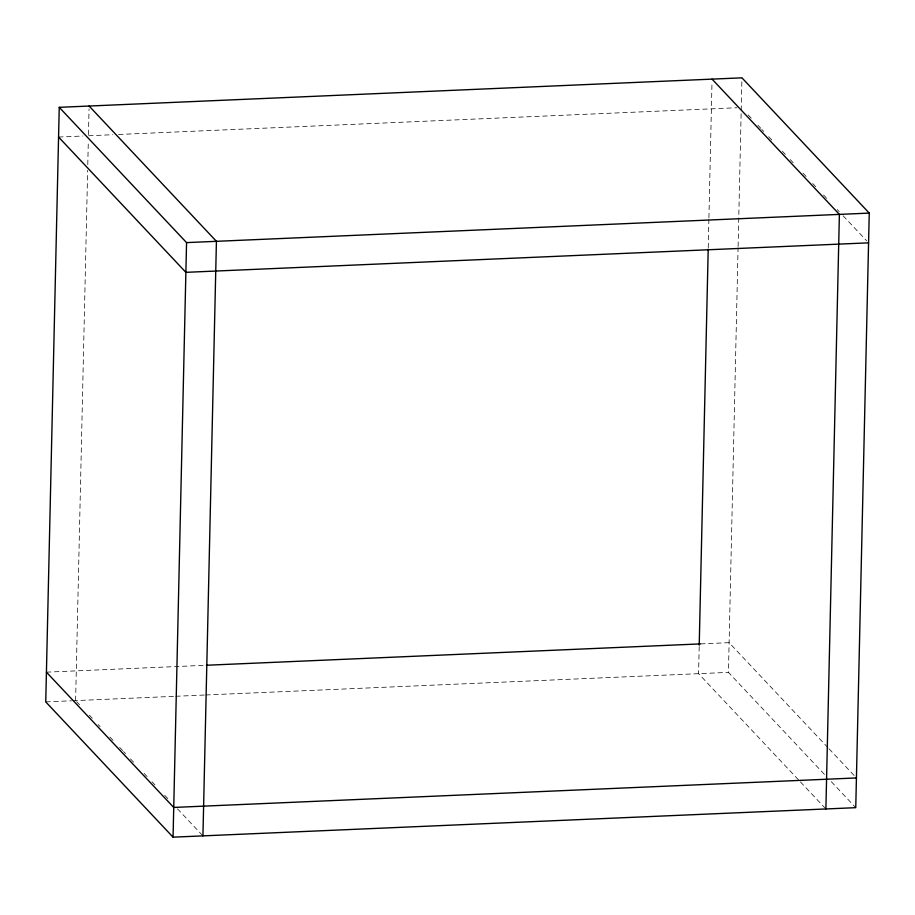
<?xml version="1.0" encoding="UTF-8"?>
<svg xmlns="http://www.w3.org/2000/svg" width="915" height="915" viewBox="0 0 915 915"><rect width="100%" height="100%" fill="white"/><g stroke="black" fill="none" stroke-linecap="round" stroke-linejoin="round"><path stroke-width="0.69" stroke-dasharray="4.58 3.43" d="M75.613 700.604L87.646 170.35M87.783 164.643L88.298 141.768M88.458 134.619L89.041 108.896M699.197 646.528L698.58 673.68L799.447 780.861M708.244 247.771L708.885 219.188M708.919 217.759L712.007 81.973M824.415 774.365L728.443 672.388L738.073 247.908M738.108 246.478L741.939 77.832M58.571 137.056L82.853 136.015M88.561 135.763L112.842 134.711M118.55 134.471L736.975 107.741M46.425 672.159L204.96 665.308M700.558 643.897L729.118 642.662L828.029 747.761M45.75 701.896L71.462 700.776M72.891 700.718L174.296 696.338M175.714 696.281L204.285 695.045M205.715 694.977L728.443 672.388M748.115 114.844L752.038 119.007M757.906 125.252L760.845 128.363M761.829 129.404L763.785 131.486M768.68 136.69L772.603 140.853M782.394 151.261L785.333 154.383M790.228 159.587L793.168 162.71M802.958 173.118L806.881 177.281M812.749 183.526L815.688 186.649M823.523 194.964L827.446 199.127M837.236 209.535L839.192 211.617M843.115 215.78L866.619 240.759M829.013 748.802L854.473 775.863M831.278 781.65L855.754 807.67M800.431 781.902L825.89 808.963M76.597 701.645L79.536 704.767M89.327 715.175L92.266 718.286M98.145 724.531L100.101 726.613M109.892 737.021L113.815 741.184M119.693 747.429L122.621 750.552M123.605 751.592L125.561 753.674M130.456 758.878L134.379 763.041M144.17 773.45L147.109 776.561M152.004 781.765L154.944 784.887M164.734 795.295L168.657 799.458M177.464 808.826L202.936 835.875"/><path stroke-width="1.37" d="M59.246 107.33L45.75 701.896L173.061 837.168L855.754 807.67L869.25 213.103L741.939 77.832L59.246 107.33L186.557 242.612L173.061 837.168M202.936 835.875L216.42 241.32L89.11 106.037M699.22 645.098L708.21 249.2M825.89 808.963L839.387 214.396L712.064 79.125M186.557 242.612L869.25 213.103M868.575 242.841L185.882 272.338L58.571 137.056M206.39 665.251L700.558 643.897M856.429 777.944L173.736 807.442L46.425 672.159"/></g></svg>
